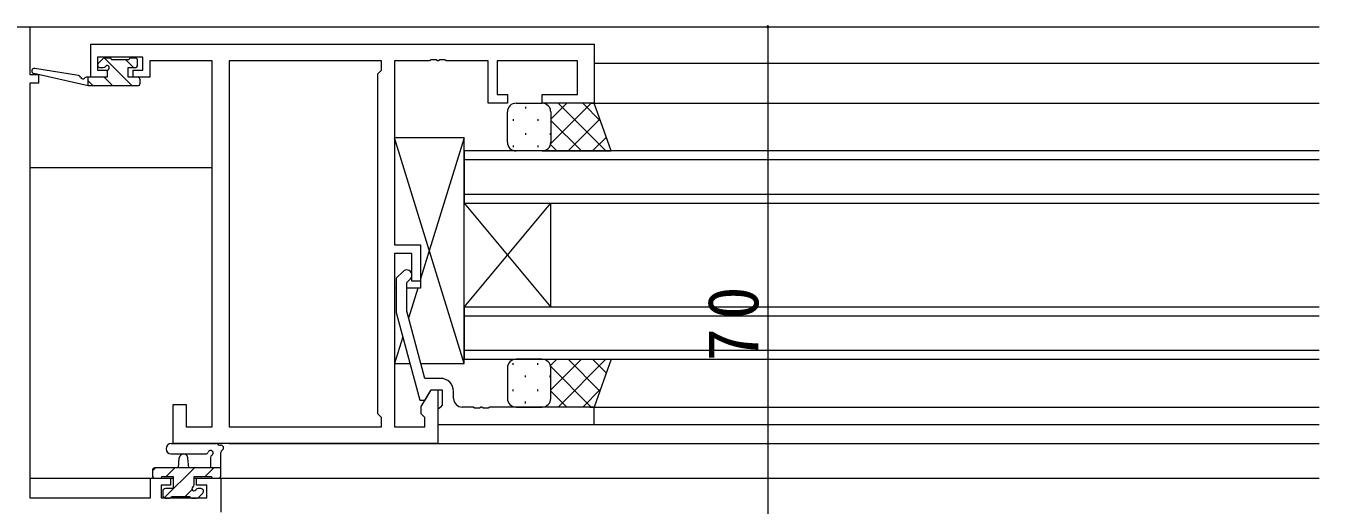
# Model space of a CAD drawing. Units: millimetres, scale not verified. Extents: x -594 to 539, y -420 to 386.
# Drawn here: x 7 to 156, y -133.1 to -77.9 of the extents above; entities that cross this region are included whole.
import ezdxf

# ---------------------------------------------------------------- set-up
doc = ezdxf.new("R2010")
doc.units = ezdxf.units.MM
doc.header["$LTSCALE"] = 2
for name, color, linetype, lineweight in [('0-3_YKK_11', 7, 'Continuous', 9), ('0-4_YKK_12', 2, 'Continuous', 9), ('0-5_YKK_13', 4, 'Continuous', 9), ('0-6_YKK_D', 6, 'Continuous', 9)]:
    doc.layers.add(name, color=color, linetype=linetype, lineweight=lineweight)
doc.styles.add('ＭＳ ゴシック', font='')
doc.styles.get('ＭＳ ゴシック').set_extended_font_data('MS Gothic')

msp = doc.modelspace()

# ---------------------------------------------------------------- linework, layer by layer
at = {"layer": '0-3_YKK_11'}
for p, q in [((-17.51, -78), (7.49, -78)), ((7.49, -78), (7.49, -83.5)), ((14.49, -83.8), (14.49, -80)), ((14.49, -80), (72.49, -80)), ((72.49, -80), (72.49, -86.8)), ((15.29, -81.5), (15.29, -83)), ((20.49, -81.5), (15.29, -81.5)), ((20.49, -83), (20.49, -81.5)), ((21.29, -81.93), (21.29, -82.73)), ((28.49, -81.93), (21.29, -81.93)), ((28.49, -124.07), (28.49, -81.93)), ((30.42, -81.93), (30.42, -124.07)), ((47.99, -81.93), (30.42, -81.93)), ((30.42, -81.93), (30.42, -124.07)), ((47.99, -83), (47.99, -81.93)), ((49.49, -81.93), (49.49, -103.1)), ((53.532, -81.93), (49.49, -81.93)), ((53.715, -81.81), (53.532, -81.93)), ((54.265, -81.81), (53.715, -81.81)), ((54.448, -81.93), (54.265, -81.81)), ((54.532, -81.93), (54.448, -81.93)), ((54.715, -81.81), (54.532, -81.93)), ((55.265, -81.81), (54.715, -81.81)), ((55.448, -81.93), (55.265, -81.81)), ((60.29, -81.93), (55.448, -81.93)), ((60.29, -86.8), (60.29, -81.93)), ((61.29, -81.93), (61.29, -85.8)), ((70.56, -81.93), (61.29, -81.93)), ((70.56, -85.8), (70.56, -81.93)), ((15.29, -83), (16.39, -83)), ((16.39, -83), (16.39, -83.8)), ((19.39, -83), (20.49, -83)), ((19.39, -83.8), (19.39, -83)), ((21.29, -82.73), (21.29, -83.8)), ((47.56, -83.43), (47.99, -83)), ((7.49, -83.5), (8.49, -83.5)), ((7.49, -84.5), (7.49, -132.27)), ((8.49, -84.5), (7.49, -84.5)), ((8.49, -83.5), (8.49, -84.5)), ((16.39, -83.8), (14.49, -83.8)), ((21.29, -83.8), (19.39, -83.8)), ((47.56, -122.57), (47.56, -83.43)), ((61.29, -85.8), (62.49, -85.8)), ((62.49, -85.8), (62.49, -86.8)), ((66.49, -85.8), (70.56, -85.8)), ((66.49, -86.8), (66.49, -85.8)), ((62.49, -86.8), (60.29, -86.8)), ((72.49, -86.8), (66.49, -86.8)), ((49.49, -103.1), (52.49, -103.1)), ((49.49, -104.1), (49.49, -124.07)), ((51.49, -104.1), (49.49, -104.1)), ((51.49, -107.3), (51.49, -104.1)), ((52.49, -103.1), (52.49, -107.3)), ((50.466, -106.176), (49.69, -106.952)), ((49.69, -106.952), (49.69, -110.897)), ((50.89, -107.449), (51.314, -107.024)), ((50.89, -110.739), (50.89, -107.449)), ((52.49, -107.3), (51.49, -107.3)), ((49.69, -110.897), (52.397, -121)), ((52.97, -118.5), (50.89, -110.739)), ((54.79, -118.5), (52.97, -118.5)), ((52.56, -121.757), (53.69, -119.8)), ((52.997, -121), (53.69, -119.8)), ((53.69, -119.8), (54.99, -119.8)), ((53.69, -119.8), (54.49, -119.8)), ((54.49, -119.8), (54.49, -126)), ((54.99, -119.8), (54.99, -121.6)), ((56.29, -120.8), (56.29, -120)), ((23.99, -121.5), (25.49, -121.5)), ((23.99, -126), (23.99, -121.5)), ((25.49, -121.5), (25.49, -124.07)), ((52.397, -121), (52.997, -121)), ((52.56, -122.57), (52.56, -121.757)), ((54.79, -121.8), (54.49, -122.1)), ((54.49, -122.1), (54.49, -123.8)), ((54.99, -121.6), (54.79, -121.8)), ((58.532, -121.8), (57.29, -121.8)), ((58.715, -121.92), (58.532, -121.8)), ((59.265, -121.92), (58.715, -121.92)), ((59.448, -121.8), (59.265, -121.92)), ((59.532, -121.8), (59.448, -121.8)), ((59.715, -121.92), (59.532, -121.8)), ((60.265, -121.92), (59.715, -121.92)), ((60.449, -121.8), (60.265, -121.92)), ((72.49, -121.8), (60.449, -121.8)), ((72.49, -123.8), (72.49, -121.8)), ((47.99, -123), (47.56, -122.57)), ((47.99, -124.07), (47.99, -123)), ((52.99, -123), (52.56, -122.57)), ((52.99, -124.07), (52.99, -123)), ((25.49, -124.07), (28.49, -124.07)), ((30.42, -124.07), (47.99, -124.07)), ((49.49, -124.07), (52.99, -124.07)), ((54.49, -123.8), (72.49, -123.8)), ((54.49, -126), (23.99, -126)), ((21.39, -130), (23.69, -130)), ((21.39, -132.27), (21.39, -130)), ((22.59, -130.8), (22.59, -132.27)), ((23.69, -130.8), (22.59, -130.8)), ((23.69, -130), (23.69, -130.8)), ((26.69, -130), (29.49, -130)), ((26.69, -130.8), (26.69, -130)), ((27.86, -130.8), (26.69, -130.8)), ((27.86, -132.27), (27.86, -130.8)), ((29.49, -130), (29.49, -133.9)), ((7.49, -132.27), (21.39, -132.27)), ((22.59, -132.27), (27.86, -132.27))]:
    msp.add_line(p, q, dxfattribs=at)
for centre, radius, start, end in [((50.89, -106.6), 0.6, 314.99998, 135), ((54.79, -120), 1.5, 0, 89.99998), ((57.29, -120.8), 1, 180, 269.99998)]:
    msp.add_arc(centre, radius, start, end, dxfattribs=at)
at = {"layer": '0-4_YKK_12'}
for p, q in [((7.19, -78), (155.99, -78)), ((7.99, -83.408), (7.99, -83.5)), ((30.42, -82.2), (30.42, -123.77)), ((72.49, -82.2), (155.99, -82.2)), ((72.11, -86.8), (155.99, -86.8)), ((57.491, -92.3), (57.491, -98.3)), ((155.99, -92.3), (57.491, -92.3)), ((57.491, -93.3), (155.99, -93.3)), ((7.49, -94.2), (28.49, -94.2)), ((155.99, -97.3), (57.491, -97.3)), ((57.491, -98.3), (67.491, -110.3)), ((57.491, -110.3), (67.491, -98.3)), ((57.491, -110.3), (57.491, -98.3)), ((57.491, -98.3), (155.99, -98.3)), ((67.491, -110.3), (67.491, -98.3)), ((57.491, -110.3), (57.491, -116.3)), ((155.99, -110.3), (57.491, -110.3)), ((57.491, -111.3), (155.99, -111.3)), ((155.99, -115.3), (57.491, -115.3)), ((57.491, -116.3), (155.99, -116.3)), ((71.99, -121.8), (155.99, -121.8)), ((72.19, -123.8), (155.99, -123.8)), ((30.42, -126), (155.99, -126)), ((7.49, -130), (23.99, -130)), ((26.39, -130), (155.99, -130))]:
    msp.add_line(p, q, dxfattribs=at)
at = {"layer": '0-5_YKK_13'}
for p, q in [((15.876, -81.688), (15.376, -82.188)), ((19.272, -84.8), (16.072, -81.6)), ((16.688, -81.6), (16.088, -81.6)), ((18.888, -81.8), (16.888, -81.8)), ((19.417, -82.7), (18.517, -81.8)), ((19.588, -81.6), (19.088, -81.6)), ((19.888, -82.4), (19.888, -81.9)), ((14.19, -84.8), (7.924, -83.393)), ((13.077, -83.62), (8.038, -82.804)), ((15.588, -82.7), (15.927, -82.7)), ((16.388, -83.161), (16.388, -83.8)), ((18.788, -82.7), (19.588, -82.7)), ((18.788, -83.8), (18.788, -82.7)), ((14.19, -83.8), (14.103, -83.786)), ((14.19, -84.8), (14.19, -83.8)), ((16.388, -83.8), (14.19, -83.8)), ((14.782, -84.8), (14.19, -84.208)), ((19.888, -84.8), (14.19, -84.8)), ((17.027, -84.8), (16.027, -83.8)), ((19.888, -83.8), (18.788, -83.8)), ((20.188, -84.5), (20.188, -84.1)), ((62.49, -91.301), (62.49, -87.8)), ((63.49, -86.8), (66.49, -86.8)), ((64.57, -87.22), (64.57, -87.42)), ((72.49, -86.8), (66.49, -86.8)), ((67.4, -87.386), (67.4, -87.42)), ((69.321, -86.8), (67.49, -88.631)), ((72.149, -86.8), (67.49, -91.459)), ((67.49, -87.8), (67.49, -91.3)), ((73.838, -92.3), (68.338, -86.8)), ((73.226, -88.86), (71.166, -86.8)), ((74.454, -92.3), (72.49, -86.8)), ((63.155, -88.635), (63.155, -88.835)), ((65.985, -88.635), (65.985, -88.835)), ((71.009, -92.3), (67.49, -88.781)), ((73.145, -88.633), (69.477, -92.3)), ((57.49, -116.8), (49.49, -90.8)), ((49.49, -90.8), (49.49, -103.1)), ((57.49, -90.8), (49.49, -90.8)), ((57.49, -90.8), (52.49, -107.05)), ((57.49, -116.8), (57.49, -90.8)), ((64.57, -90.25), (64.57, -90.45)), ((67.4, -90.25), (67.4, -90.45)), ((73.889, -90.717), (72.306, -92.3)), ((57.49, -116.2), (57.49, -92.2)), ((63.155, -91.665), (63.155, -91.865)), ((66.49, -92.3), (63.49, -92.3)), ((65.985, -91.665), (65.985, -91.865)), ((66.49, -92.3), (74.454, -92.3)), ((68.181, -92.3), (67.49, -91.609)), ((49.49, -103.1), (52.49, -103.1)), ((52.49, -103.1), (52.49, -108.1)), ((49.49, -108.1), (49.49, -116.8)), ((49.69, -108.1), (49.49, -108.1)), ((49.69, -108.1), (49.49, -108.1)), ((52.49, -108.1), (50.89, -108.1)), ((52.167, -108.1), (51.107, -111.547)), ((50.443, -113.705), (49.49, -116.8)), ((49.49, -116.8), (51.272, -116.8)), ((52.514, -116.8), (57.49, -116.8)), ((62.49, -117.299), (62.49, -120.8)), ((63.155, -116.935), (63.155, -116.735)), ((66.49, -116.3), (63.49, -116.3)), ((65.985, -116.935), (65.985, -116.735)), ((66.49, -116.3), (74.454, -116.3)), ((68.181, -116.3), (67.49, -116.991)), ((71.009, -116.3), (67.49, -119.819)), ((72.149, -121.8), (67.49, -117.141)), ((67.49, -120.8), (67.49, -117.3)), ((73.838, -116.3), (68.338, -121.8)), ((73.145, -119.967), (69.477, -116.3)), ((73.889, -117.883), (72.306, -116.3)), ((74.454, -116.3), (72.49, -121.8)), ((64.57, -118.35), (64.57, -118.15)), ((67.4, -118.35), (67.4, -118.15)), ((63.155, -119.965), (63.155, -119.765)), ((65.985, -119.965), (65.985, -119.765)), ((69.321, -121.8), (67.49, -119.97)), ((73.226, -119.741), (71.166, -121.8)), ((63.49, -121.8), (66.49, -121.8)), ((64.57, -121.38), (64.57, -121.18)), ((72.49, -121.8), (66.49, -121.8)), ((67.4, -121.215), (67.4, -121.18)), ((23.762, -126), (28.924, -126)), ((23.762, -127.2), (27.723, -127.203)), ((24.59, -128.8), (24.692, -127.656)), ((25.79, -128.8), (25.688, -127.656)), ((28.29, -127.62), (28.29, -128.8)), ((29.49, -129.7), (29.49, -127.02)), ((21.95, -128.8), (21.59, -129.16)), ((21.59, -129.1), (21.59, -129.7)), ((29.49, -128.8), (21.89, -128.8)), ((26.44, -128.8), (22.967, -132.274)), ((24.195, -128.8), (23.195, -129.8)), ((28.685, -128.8), (27.685, -129.8)), ((21.89, -130), (22.49, -130)), ((22.69, -129.8), (23.99, -129.8)), ((23.99, -129.8), (23.99, -131.2)), ((26.39, -129.8), (28.39, -129.8)), ((26.39, -130.739), (26.39, -129.8)), ((28.59, -130), (29.19, -130)), ((22.79, -131.5), (22.79, -132)), ((23.99, -131.2), (23.09, -131.2)), ((23.09, -132.3), (23.59, -132.3)), ((23.79, -132.1), (25.89, -132.1)), ((26.169, -131.317), (25.385, -132.1)), ((26.09, -132.3), (26.69, -132.3)), ((27.19, -131.2), (26.851, -131.2)), ((26.902, -132.212), (27.402, -131.712))]:
    msp.add_line(p, q, dxfattribs=at)
for centre, radius, start, end in [((16.088, -81.9), 0.3, 90, 135), ((16.688, -81.8), 0.2, 0, 90), ((19.088, -81.8), 0.2, 90, 180), ((19.588, -81.9), 0.3, 0, 90), ((7.99, -83.1), 0.3, 80.80246, 257.34137), ((15.588, -82.4), 0.3, 135, 270), ((15.927, -82.4), 0.3, 270, 326.94426), ((16.388, -82.7), 0.25, 303.05573, 146.94426), ((16.688, -83.161), 0.3, 123.05573, 180), ((19.588, -82.4), 0.3, 270, 0), ((13.029, -83.916), 0.3, 20.80246, 80.80246), ((13.59, -83.703), 0.3, 200.80246, 320.80246), ((14.055, -84.082), 0.3, 80.80246, 140.80246), ((19.888, -84.1), 0.3, 0, 90), ((19.888, -84.5), 0.3, 270, 0), ((63.49, -87.8), 1, 89.99989, 179.99989), ((66.49, -87.8), 1, 359.99989, 89.99989), ((63.49, -91.3), 1, 179.99989, 269.99989), ((66.49, -91.3), 1, 269.99989, 359.99989), ((63.49, -117.3), 1, 90.00023, 180.00023), ((66.49, -117.3), 1, 0.00023, 90.00023), ((63.49, -120.8), 1, 180.00023, 270.00023), ((66.49, -120.8), 1, 270.00023, 0.00023), ((23.763, -126.6), 0.6, 89.95976, 269.95976), ((28.924, -126.3), 0.3, 40.52878, 90), ((29.381, -125.91), 0.3, 220.52878, 280.52878), ((29.49, -126.5), 0.3, 300, 100.52878), ((25.19, -127.7), 0.5, 5.09206, 174.90793), ((27.724, -126.903), 0.3, 269.95976, 340.81024), ((28.29, -127.1), 0.3, 300, 160.81024), ((28.59, -127.62), 0.3, 120, 180), ((29.79, -127.02), 0.3, 120, 180), ((21.89, -129.1), 0.3, 90, 180), ((21.89, -129.7), 0.3, 180, 270), ((22.49, -129.8), 0.2, 270, 0), ((26.39, -131.2), 0.25, 123.05573, 326.94426), ((26.09, -130.739), 0.3, 303.05573, 0), ((28.59, -129.8), 0.2, 180, 270), ((29.19, -129.7), 0.3, 270, 0), ((23.09, -131.5), 0.3, 90, 180), ((23.09, -132), 0.3, 180, 270), ((23.59, -132.1), 0.2, 270, 0), ((26.09, -132.1), 0.2, 180, 270), ((26.851, -131.5), 0.3, 90, 146.94426), ((26.69, -132), 0.3, 270, 314.99998), ((27.19, -131.5), 0.3, 315, 90)]:
    msp.add_arc(centre, radius, start, end, dxfattribs=at)
at = {"layer": '0-6_YKK_D'}
for p, q in [((75.49, -78), (93.49, -78)), ((92.49, -78), (92.49, -148))]:
    msp.add_line(p, q, dxfattribs=at)
for start, end in [(90, 270), (270, 90)]:
    msp.add_arc((92.49, -78), 0.106, start, end, dxfattribs=at)

# ---------------------------------------------------------------- texts
at = {"layer": '0-6_YKK_D', "color": 7, "insert": (91.49, -116.52), "char_height": 5.865, "attachment_point": 7, "rotation": 90, "style": 'ＭＳ ゴシック'}
msp.add_mtext('\\T1.27;\\W0.95;70', dxfattribs=at)

doc.saveas('drawing.dxf')
